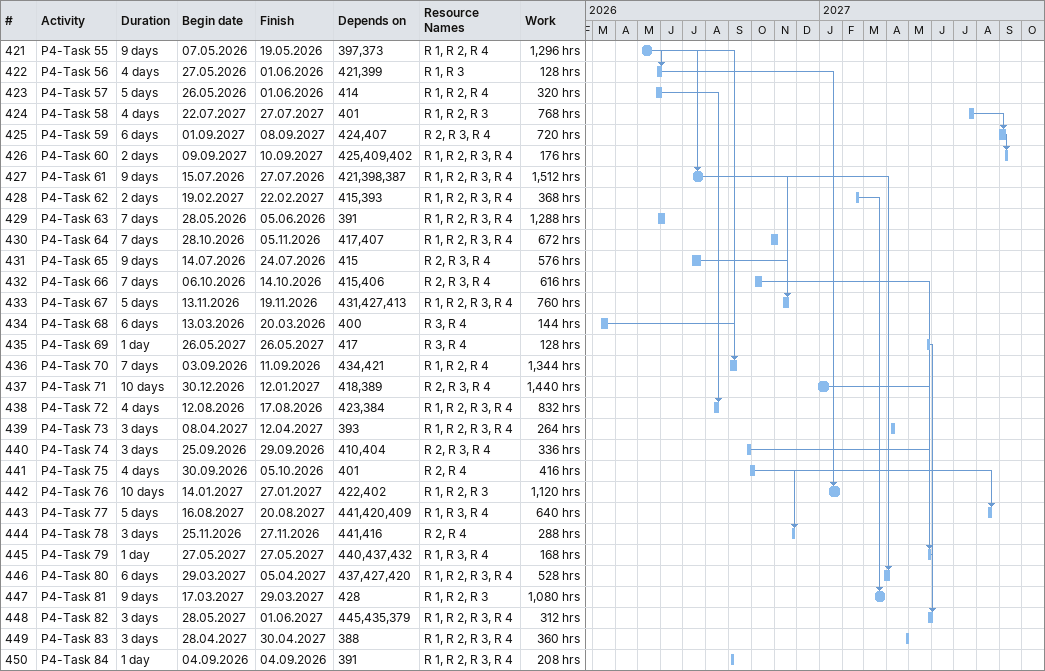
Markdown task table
| ID | Task | Duration | Start | Finish | Predecessors | Resources | Work (h) |
|---|---|---|---|---|---|---|---|
| 421 | P4-Task 55 | 9d | 2026-05-07 | 2026-05-19 | 397, 373 | R 1, R 2, R 4 | 1296 |
| 422 | P4-Task 56 | 4d | 2026-05-27 | 2026-06-01 | 421, 399 | R 1, R 3 | 128 |
| 423 | P4-Task 57 | 5d | 2026-05-26 | 2026-06-01 | 414 | R 1, R 2, R 4 | 320 |
| 424 | P4-Task 58 | 4d | 2027-07-22 | 2027-07-27 | 401 | R 1, R 2, R 3 | 768 |
| 425 | P4-Task 59 | 6d | 2027-09-01 | 2027-09-08 | 424, 407 | R 2, R 3, R 4 | 720 |
| 426 | P4-Task 60 | 2d | 2027-09-09 | 2027-09-10 | 425, 409, 402 | R 1, R 2, R 3, R 4 | 176 |
| 427 | P4-Task 61 | 9d | 2026-07-15 | 2026-07-27 | 421, 398, 387 | R 1, R 2, R 3, R 4 | 1512 |
| 428 | P4-Task 62 | 2d | 2027-02-19 | 2027-02-22 | 415, 393 | R 1, R 2, R 3, R 4 | 368 |
| 429 | P4-Task 63 | 7d | 2026-05-28 | 2026-06-05 | 391 | R 1, R 2, R 3, R 4 | 1288 |
| 430 | P4-Task 64 | 7d | 2026-10-28 | 2026-11-05 | 417, 407 | R 1, R 2, R 3, R 4 | 672 |
| 431 | P4-Task 65 | 9d | 2026-07-14 | 2026-07-24 | 415 | R 2, R 3, R 4 | 576 |
| 432 | P4-Task 66 | 7d | 2026-10-06 | 2026-10-14 | 415, 406 | R 2, R 3, R 4 | 616 |
| 433 | P4-Task 67 | 5d | 2026-11-13 | 2026-11-19 | 431, 427, 413 | R 1, R 2, R 3, R 4 | 760 |
| 434 | P4-Task 68 | 6d | 2026-03-13 | 2026-03-20 | 400 | R 3, R 4 | 144 |
| 435 | P4-Task 69 | 1d | 2027-05-26 | 2027-05-26 | 417 | R 3, R 4 | 128 |
| 436 | P4-Task 70 | 7d | 2026-09-03 | 2026-09-11 | 434, 421 | R 1, R 2, R 4 | 1344 |
| 437 | P4-Task 71 | 10d | 2026-12-30 | 2027-01-12 | 418, 389 | R 2, R 3, R 4 | 1440 |
| 438 | P4-Task 72 | 4d | 2026-08-12 | 2026-08-17 | 423, 384 | R 1, R 2, R 3, R 4 | 832 |
| 439 | P4-Task 73 | 3d | 2027-04-08 | 2027-04-12 | 393 | R 1, R 2, R 3, R 4 | 264 |
| 440 | P4-Task 74 | 3d | 2026-09-25 | 2026-09-29 | 410, 404 | R 2, R 3, R 4 | 336 |
| 441 | P4-Task 75 | 4d | 2026-09-30 | 2026-10-05 | 401 | R 2, R 4 | 416 |
| 442 | P4-Task 76 | 10d | 2027-01-14 | 2027-01-27 | 422, 402 | R 1, R 2, R 3 | 1120 |
| 443 | P4-Task 77 | 5d | 2027-08-16 | 2027-08-20 | 441, 420, 409 | R 1, R 3, R 4 | 640 |
| 444 | P4-Task 78 | 3d | 2026-11-25 | 2026-11-27 | 441, 416 | R 2, R 4 | 288 |
| 445 | P4-Task 79 | 1d | 2027-05-27 | 2027-05-27 | 440, 437, 432 | R 1, R 3, R 4 | 168 |
| 446 | P4-Task 80 | 6d | 2027-03-29 | 2027-04-05 | 437, 427, 420 | R 1, R 2, R 3, R 4 | 528 |
| 447 | P4-Task 81 | 9d | 2027-03-17 | 2027-03-29 | 428 | R 1, R 2, R 3 | 1080 |
| 448 | P4-Task 82 | 3d | 2027-05-28 | 2027-06-01 | 445, 435, 379 | R 1, R 2, R 3, R 4 | 312 |
| 449 | P4-Task 83 | 3d | 2027-04-28 | 2027-04-30 | 388 | R 1, R 2, R 3, R 4 | 360 |
| 450 | P4-Task 84 | 1d | 2026-09-04 | 2026-09-04 | 391 | R 1, R 2, R 3, R 4 | 208 |
